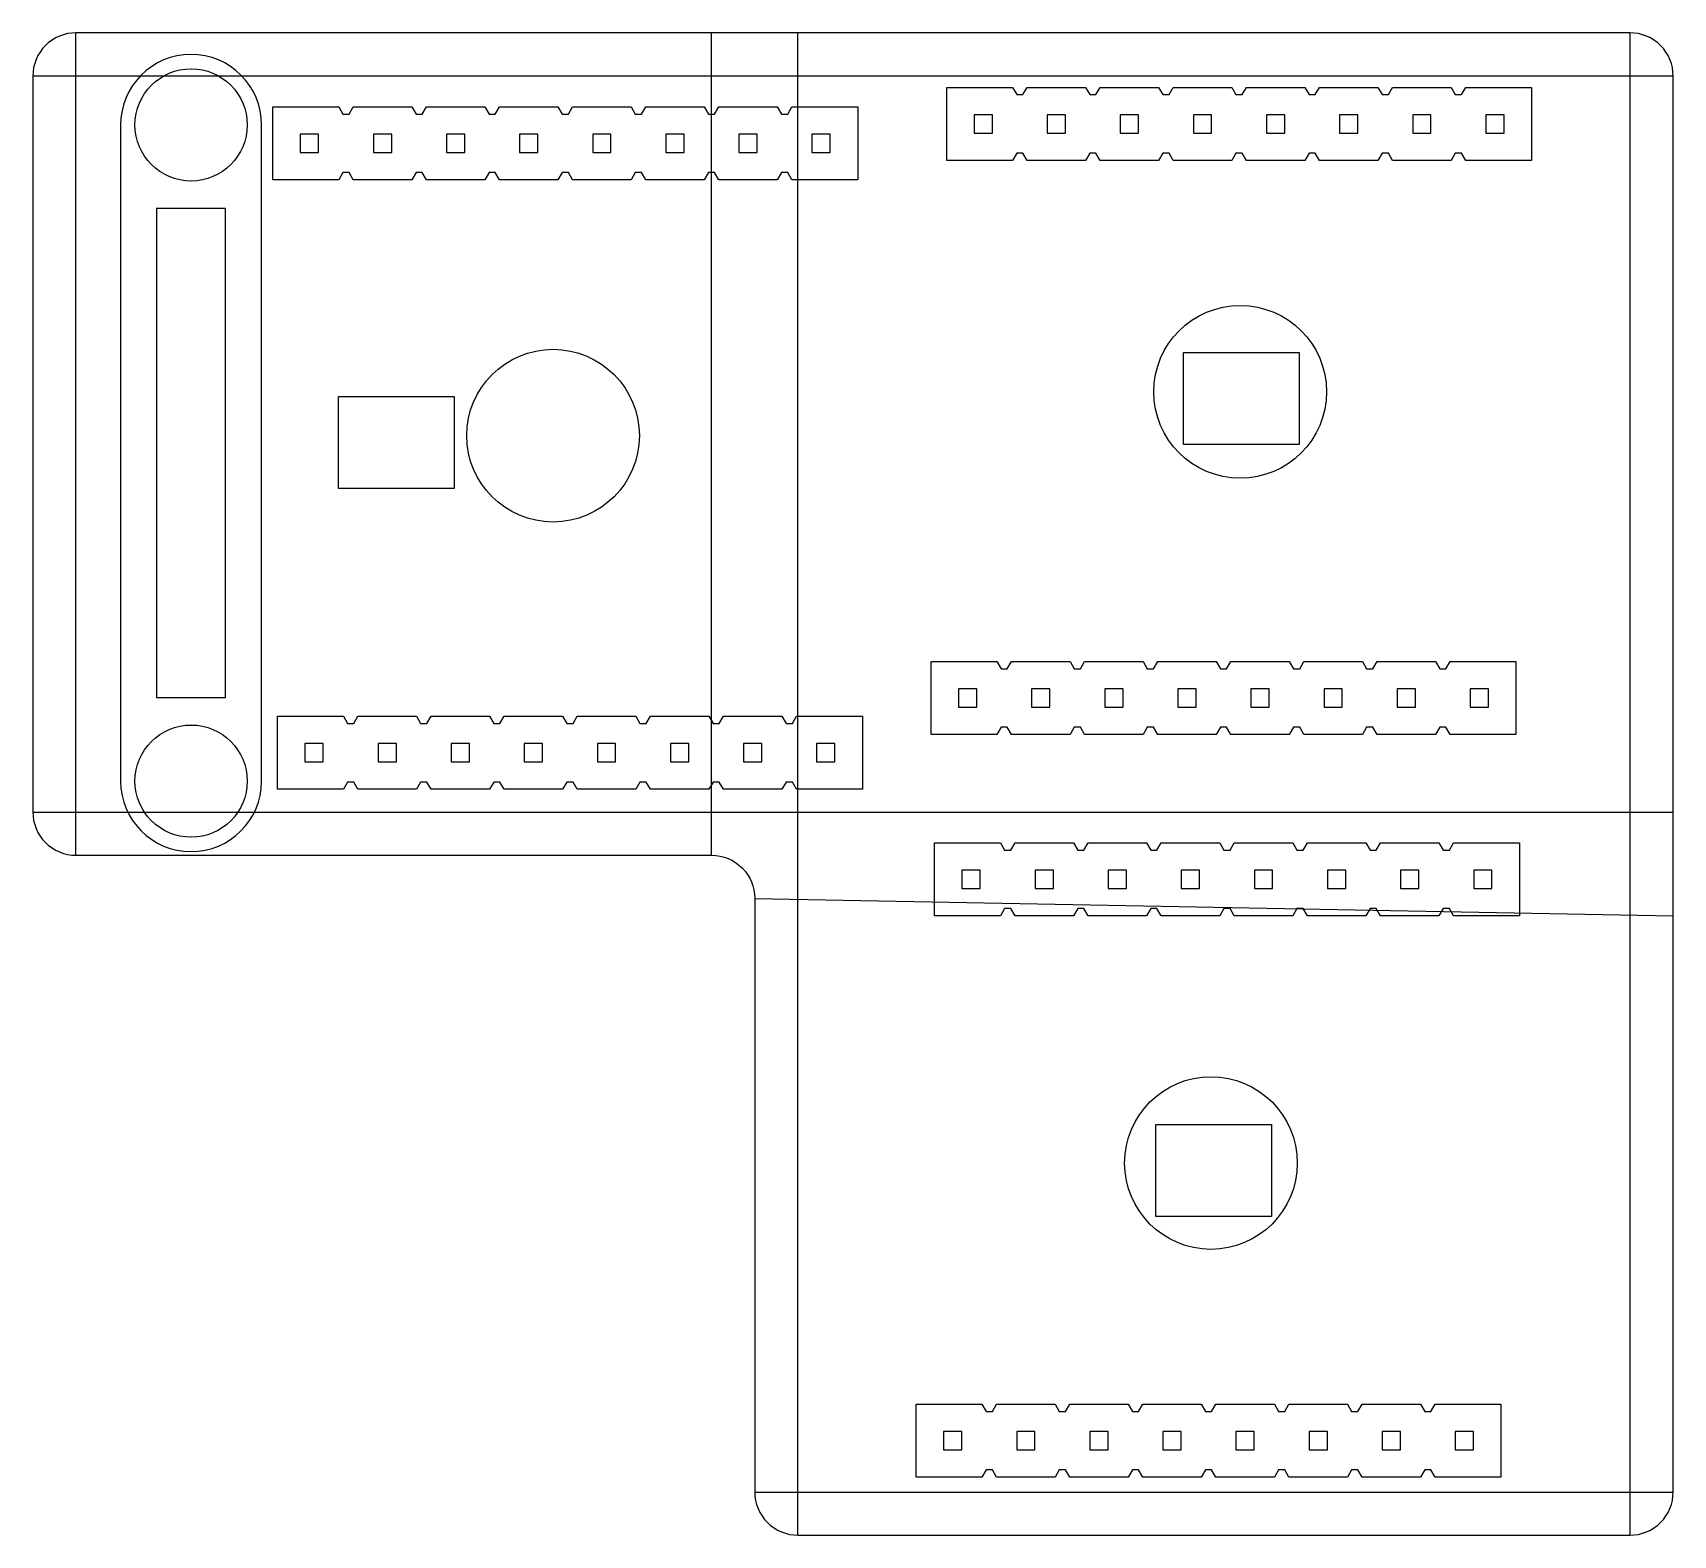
# Model space of a CAD drawing. Header units: millimetres. Extents: x 15.5 to 72.5, y -17.4 to 34.8.
import ezdxf

# ---------------------------------------------------------------- set-up
doc = ezdxf.new("R2010")
doc.units = ezdxf.units.MM
doc.layers.get('0').update_dxf_attribs({"linetype": 'CONTINUOUS'})

msp = doc.modelspace()

# ---------------------------------------------------------------- linework, layer by layer
for p, q in [((17.042, 6.221), (17.042, 34.796)), ((39.129, 6.221), (39.129, 34.796)), ((42.129, -17.404), (42.129, 34.796)), ((71.042, -17.404), (71.042, 34.796)), ((15.542, 33.296), (72.542, 33.296)), ((49.583, 30.361), (47.297, 30.361)), ((15.542, 7.721), (72.542, 7.721)), ((40.629, 4.721), (72.542, 4.111)), ((40.629, -15.904), (72.542, -15.904))]:
    msp.add_line(p, q)
for points in [[(17.042, 34.796, 0.414214), (15.542, 33.296), (15.542, 7.721, 0.414214), (17.042, 6.221), (39.129, 6.221, -0.414214), (40.629, 4.721), (40.629, -15.904, 0.414214), (42.129, -17.404), (71.042, -17.404, 0.414214), (72.542, -15.904), (72.542, 33.296, 0.414214), (71.042, 34.796)], [(23.492, 31.596, 1), (18.592, 31.596), (18.592, 8.796, 1), (23.492, 8.796)]]:
    msp.add_lwpolyline(points, format="xyb", close=True)
for points in [[(64.969, 32.647), (65.184, 32.647), (65.331, 32.901), (67.617, 32.901), (67.617, 30.361), (65.331, 30.361), (65.184, 30.615), (64.969, 30.615), (64.823, 30.361), (62.791, 30.361), (62.644, 30.615), (62.429, 30.615), (62.283, 30.361), (60.251, 30.361), (60.104, 30.615), (59.889, 30.615), (59.743, 30.361), (57.711, 30.361), (57.564, 30.615), (57.349, 30.615), (57.203, 30.361), (55.171, 30.361), (55.024, 30.615), (54.809, 30.615), (54.663, 30.361), (52.631, 30.361), (52.484, 30.615), (52.269, 30.615), (52.123, 30.361), (50.091, 30.361), (49.944, 30.615), (49.729, 30.615), (49.583, 30.361), (47.297, 30.361), (47.297, 32.901), (49.583, 32.901), (49.729, 32.647), (49.944, 32.647), (50.091, 32.901), (52.123, 32.901), (52.269, 32.647), (52.484, 32.647), (52.631, 32.901), (54.663, 32.901), (54.809, 32.647), (55.024, 32.647), (55.171, 32.901), (57.203, 32.901), (57.349, 32.647), (57.564, 32.647), (57.711, 32.901), (59.743, 32.901), (59.889, 32.647), (60.104, 32.647), (60.251, 32.901), (62.283, 32.901), (62.429, 32.647), (62.644, 32.647), (62.791, 32.901), (64.823, 32.901)], [(26.532, 29.937), (26.317, 29.937), (26.171, 29.683), (23.885, 29.683), (23.885, 32.223), (26.171, 32.223), (26.317, 31.969), (26.532, 31.969), (26.679, 32.223), (28.711, 32.223), (28.857, 31.969), (29.072, 31.969), (29.219, 32.223), (31.251, 32.223), (31.397, 31.969), (31.612, 31.969), (31.759, 32.223), (33.791, 32.223), (33.937, 31.969), (34.152, 31.969), (34.299, 32.223), (36.331, 32.223), (36.477, 31.969), (36.692, 31.969), (36.839, 32.223), (38.871, 32.223), (39.017, 31.969), (39.232, 31.969), (39.379, 32.223), (41.411, 32.223), (41.557, 31.969), (41.772, 31.969), (41.919, 32.223), (44.205, 32.223), (44.205, 29.683), (41.919, 29.683), (41.772, 29.937), (41.557, 29.937), (41.411, 29.683), (39.379, 29.683), (39.232, 29.937), (39.017, 29.937), (38.871, 29.683), (36.839, 29.683), (36.692, 29.937), (36.477, 29.937), (36.331, 29.683), (34.299, 29.683), (34.152, 29.937), (33.937, 29.937), (33.791, 29.683), (31.759, 29.683), (31.612, 29.937), (31.397, 29.937), (31.251, 29.683), (29.219, 29.683), (29.072, 29.937), (28.857, 29.937), (28.711, 29.683), (26.679, 29.683)], [(48.884, 31.313), (48.884, 31.948), (48.249, 31.948), (48.249, 31.313)], [(51.424, 31.313), (51.424, 31.948), (50.789, 31.948), (50.789, 31.313)], [(53.964, 31.313), (53.964, 31.948), (53.329, 31.948), (53.329, 31.313)], [(56.504, 31.313), (56.504, 31.948), (55.869, 31.948), (55.869, 31.313)], [(59.044, 31.313), (59.044, 31.948), (58.409, 31.948), (58.409, 31.313)], [(61.584, 31.313), (61.584, 31.948), (60.949, 31.948), (60.949, 31.313)], [(64.124, 31.313), (64.124, 31.948), (63.489, 31.948), (63.489, 31.313)], [(66.664, 31.313), (66.664, 31.948), (66.029, 31.948), (66.029, 31.313)], [(24.837, 31.27), (24.837, 30.635), (25.472, 30.635), (25.472, 31.27)], [(27.377, 31.27), (27.377, 30.635), (28.012, 30.635), (28.012, 31.27)], [(29.917, 31.27), (29.917, 30.635), (30.552, 30.635), (30.552, 31.27)], [(32.457, 31.27), (32.457, 30.635), (33.092, 30.635), (33.092, 31.27)], [(34.997, 31.27), (34.997, 30.635), (35.632, 30.635), (35.632, 31.27)], [(37.537, 31.27), (37.537, 30.635), (38.172, 30.635), (38.172, 31.27)], [(40.077, 31.27), (40.077, 30.635), (40.712, 30.635), (40.712, 31.27)], [(42.617, 31.27), (42.617, 30.635), (43.252, 30.635), (43.252, 31.27)], [(19.842, 11.696), (22.242, 11.696), (22.242, 28.696), (19.842, 28.696)], [(55.527, 20.488), (55.527, 23.688), (59.54, 23.688), (59.54, 20.488)], [(26.165, 18.964), (26.165, 22.164), (30.178, 22.164), (30.178, 18.964)], [(64.429, 12.697), (64.644, 12.697), (64.791, 12.951), (67.077, 12.951), (67.077, 10.411), (64.791, 10.411), (64.644, 10.665), (64.429, 10.665), (64.283, 10.411), (62.251, 10.411), (62.104, 10.665), (61.889, 10.665), (61.743, 10.411), (59.711, 10.411), (59.564, 10.665), (59.349, 10.665), (59.203, 10.411), (57.171, 10.411), (57.024, 10.665), (56.809, 10.665), (56.663, 10.411), (54.631, 10.411), (54.484, 10.665), (54.269, 10.665), (54.123, 10.411), (52.091, 10.411), (51.944, 10.665), (51.729, 10.665), (51.583, 10.411), (49.551, 10.411), (49.404, 10.665), (49.189, 10.665), (49.043, 10.411), (46.757, 10.411), (46.757, 12.951), (49.043, 12.951), (49.189, 12.697), (49.404, 12.697), (49.551, 12.951), (51.583, 12.951), (51.729, 12.697), (51.944, 12.697), (52.091, 12.951), (54.123, 12.951), (54.269, 12.697), (54.484, 12.697), (54.631, 12.951), (56.663, 12.951), (56.809, 12.697), (57.024, 12.697), (57.171, 12.951), (59.203, 12.951), (59.349, 12.697), (59.564, 12.697), (59.711, 12.951), (61.743, 12.951), (61.889, 12.697), (62.104, 12.697), (62.251, 12.951), (64.283, 12.951)], [(48.344, 11.363), (48.344, 11.998), (47.709, 11.998), (47.709, 11.363)], [(50.884, 11.363), (50.884, 11.998), (50.249, 11.998), (50.249, 11.363)], [(53.424, 11.363), (53.424, 11.998), (52.789, 11.998), (52.789, 11.363)], [(55.964, 11.363), (55.964, 11.998), (55.329, 11.998), (55.329, 11.363)], [(58.504, 11.363), (58.504, 11.998), (57.869, 11.998), (57.869, 11.363)], [(61.044, 11.363), (61.044, 11.998), (60.409, 11.998), (60.409, 11.363)], [(63.584, 11.363), (63.584, 11.998), (62.949, 11.998), (62.949, 11.363)], [(66.124, 11.363), (66.124, 11.998), (65.489, 11.998), (65.489, 11.363)], [(26.694, 8.765), (26.479, 8.765), (26.333, 8.511), (24.047, 8.511), (24.047, 11.051), (26.333, 11.051), (26.479, 10.797), (26.694, 10.797), (26.841, 11.051), (28.873, 11.051), (29.019, 10.797), (29.234, 10.797), (29.381, 11.051), (31.413, 11.051), (31.559, 10.797), (31.774, 10.797), (31.921, 11.051), (33.953, 11.051), (34.099, 10.797), (34.314, 10.797), (34.461, 11.051), (36.493, 11.051), (36.639, 10.797), (36.854, 10.797), (37.001, 11.051), (39.033, 11.051), (39.179, 10.797), (39.394, 10.797), (39.541, 11.051), (41.573, 11.051), (41.719, 10.797), (41.934, 10.797), (42.081, 11.051), (44.367, 11.051), (44.367, 8.511), (42.081, 8.511), (41.934, 8.765), (41.719, 8.765), (41.573, 8.511), (39.541, 8.511), (39.394, 8.765), (39.179, 8.765), (39.033, 8.511), (37.001, 8.511), (36.854, 8.765), (36.639, 8.765), (36.493, 8.511), (34.461, 8.511), (34.314, 8.765), (34.099, 8.765), (33.953, 8.511), (31.921, 8.511), (31.774, 8.765), (31.559, 8.765), (31.413, 8.511), (29.381, 8.511), (29.234, 8.765), (29.019, 8.765), (28.873, 8.511), (26.841, 8.511)], [(24.999, 10.098), (24.999, 9.463), (25.634, 9.463), (25.634, 10.098)], [(27.539, 10.098), (27.539, 9.463), (28.174, 9.463), (28.174, 10.098)], [(30.079, 10.098), (30.079, 9.463), (30.714, 9.463), (30.714, 10.098)], [(32.619, 10.098), (32.619, 9.463), (33.254, 9.463), (33.254, 10.098)], [(35.159, 10.098), (35.159, 9.463), (35.794, 9.463), (35.794, 10.098)], [(37.699, 10.098), (37.699, 9.463), (38.334, 9.463), (38.334, 10.098)], [(40.239, 10.098), (40.239, 9.463), (40.874, 9.463), (40.874, 10.098)], [(42.779, 10.098), (42.779, 9.463), (43.414, 9.463), (43.414, 10.098)], [(64.549, 6.397), (64.764, 6.397), (64.911, 6.651), (67.197, 6.651), (67.197, 4.111), (64.911, 4.111), (64.764, 4.365), (64.549, 4.365), (64.403, 4.111), (62.371, 4.111), (62.224, 4.365), (62.009, 4.365), (61.863, 4.111), (59.831, 4.111), (59.684, 4.365), (59.469, 4.365), (59.323, 4.111), (57.291, 4.111), (57.144, 4.365), (56.929, 4.365), (56.783, 4.111), (54.751, 4.111), (54.604, 4.365), (54.389, 4.365), (54.243, 4.111), (52.211, 4.111), (52.064, 4.365), (51.849, 4.365), (51.703, 4.111), (49.671, 4.111), (49.524, 4.365), (49.309, 4.365), (49.163, 4.111), (46.877, 4.111), (46.877, 6.651), (49.163, 6.651), (49.309, 6.397), (49.524, 6.397), (49.671, 6.651), (51.703, 6.651), (51.849, 6.397), (52.064, 6.397), (52.211, 6.651), (54.243, 6.651), (54.389, 6.397), (54.604, 6.397), (54.751, 6.651), (56.783, 6.651), (56.929, 6.397), (57.144, 6.397), (57.291, 6.651), (59.323, 6.651), (59.469, 6.397), (59.684, 6.397), (59.831, 6.651), (61.863, 6.651), (62.009, 6.397), (62.224, 6.397), (62.371, 6.651), (64.403, 6.651)], [(48.464, 5.063), (48.464, 5.698), (47.829, 5.698), (47.829, 5.063)], [(51.004, 5.063), (51.004, 5.698), (50.369, 5.698), (50.369, 5.063)], [(53.544, 5.063), (53.544, 5.698), (52.909, 5.698), (52.909, 5.063)], [(56.084, 5.063), (56.084, 5.698), (55.449, 5.698), (55.449, 5.063)], [(58.624, 5.063), (58.624, 5.698), (57.989, 5.698), (57.989, 5.063)], [(61.164, 5.063), (61.164, 5.698), (60.529, 5.698), (60.529, 5.063)], [(63.704, 5.063), (63.704, 5.698), (63.069, 5.698), (63.069, 5.063)], [(66.244, 5.063), (66.244, 5.698), (65.609, 5.698), (65.609, 5.063)], [(54.568, -3.134), (58.581, -3.134), (58.581, -6.335), (54.568, -6.335)], [(48.884, -15.135), (48.669, -15.135), (48.523, -15.389), (46.237, -15.389), (46.237, -12.849), (48.523, -12.849), (48.669, -13.103), (48.884, -13.103), (49.031, -12.849), (51.063, -12.849), (51.209, -13.103), (51.424, -13.103), (51.571, -12.849), (53.603, -12.849), (53.749, -13.103), (53.964, -13.103), (54.111, -12.849), (56.143, -12.849), (56.289, -13.103), (56.504, -13.103), (56.651, -12.849), (58.683, -12.849), (58.829, -13.103), (59.044, -13.103), (59.191, -12.849), (61.223, -12.849), (61.369, -13.103), (61.584, -13.103), (61.731, -12.849), (63.763, -12.849), (63.909, -13.103), (64.124, -13.103), (64.271, -12.849), (66.557, -12.849), (66.557, -15.389), (64.271, -15.389), (64.124, -15.135), (63.909, -15.135), (63.763, -15.389), (61.731, -15.389), (61.584, -15.135), (61.369, -15.135), (61.223, -15.389), (59.191, -15.389), (59.044, -15.135), (58.829, -15.135), (58.683, -15.389), (56.651, -15.389), (56.504, -15.135), (56.289, -15.135), (56.143, -15.389), (54.111, -15.389), (53.964, -15.135), (53.749, -15.135), (53.603, -15.389), (51.571, -15.389), (51.424, -15.135), (51.209, -15.135), (51.063, -15.389), (49.031, -15.389)], [(47.189, -13.802), (47.189, -14.437), (47.824, -14.437), (47.824, -13.802)], [(49.729, -13.802), (49.729, -14.437), (50.364, -14.437), (50.364, -13.802)], [(52.269, -13.802), (52.269, -14.437), (52.904, -14.437), (52.904, -13.802)], [(54.809, -13.802), (54.809, -14.437), (55.444, -14.437), (55.444, -13.802)], [(57.349, -13.802), (57.349, -14.437), (57.984, -14.437), (57.984, -13.802)], [(59.889, -13.802), (59.889, -14.437), (60.524, -14.437), (60.524, -13.802)], [(62.429, -13.802), (62.429, -14.437), (63.064, -14.437), (63.064, -13.802)], [(64.969, -13.802), (64.969, -14.437), (65.604, -14.437), (65.604, -13.802)]]:
    msp.add_lwpolyline(points, close=True)
for centre, radius in [((21.042, 31.596), 1.95), ((57.496, 22.323), 3), ((57.496, 22.323), 3), ((33.62, 20.799), 3), ((33.62, 20.799), 3), ((21.042, 8.796), 1.95), ((56.48, -4.474), 3), ((56.48, -4.474), 3)]:
    msp.add_circle(centre, radius)

doc.saveas('drawing.dxf')
